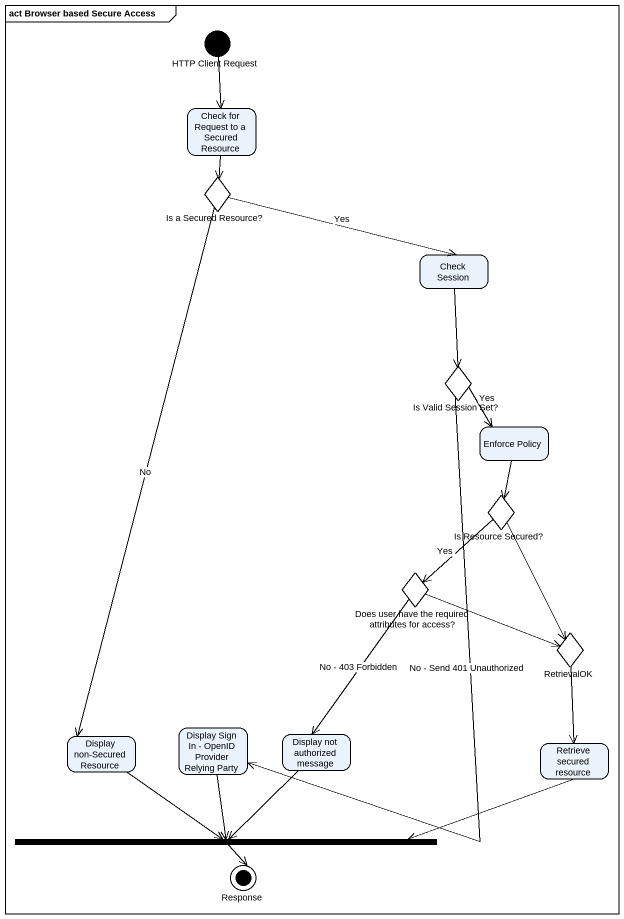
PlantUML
@startuml
mainframe act Browser based Secure Access
hide empty description
state "HTTP Client Request" as HTTP_Client_Request <<start>>
state "Check for Request to a Secured Resource" as Check_for_Request_to_a
state "Is a Secured Resource?" as Is_a_Secured_Resource <<choice>>
state "Check Session" as Check_Session
state "Is Valid Session Set?" as Is_Valid_Session_Set <<choice>>
state "Enforce Policy" as Enforce_Policy
state "Is Resource Secured?" as Is_Resource_Secured <<choice>>
state "Does user have the required attributes for access?" as Does_user_have_the_required <<choice>>
state RetrievalOK <<choice>>
state "Display Sign In - OpenID Provider Relying Party" as Display_Sign_In_OpenID
state "Display non-Secured Resource" as Display_non_Secured_Resource
state "Display not authorized message" as Display_not_authorized
state "Retrieve secured resource" as Retrieve_secured_resource
state fork1 <<join>>
state Response <<end>>
HTTP_Client_Request --> Check_for_Request_to_a
Check_for_Request_to_a --> Is_a_Secured_Resource
Is_a_Secured_Resource -right-> Check_Session : Yes
Is_a_Secured_Resource --> Display_non_Secured_Resource : No
Check_Session --> Is_Valid_Session_Set
Is_Valid_Session_Set --> Enforce_Policy : Yes
Is_Valid_Session_Set --> Display_Sign_In_OpenID : No - Send 401 Unauthorized
Enforce_Policy --> Is_Resource_Secured
Is_Resource_Secured --> Does_user_have_the_required : Yes
Is_Resource_Secured --> RetrievalOK
Does_user_have_the_required -right-> RetrievalOK
Does_user_have_the_required --> Display_not_authorized : No - 403 Forbidden
RetrievalOK --> Retrieve_secured_resource
Display_Sign_In_OpenID --> fork1
Display_non_Secured_Resource --> fork1
Display_not_authorized --> fork1
Retrieve_secured_resource -left-> fork1
fork1 --> Response
@enduml
